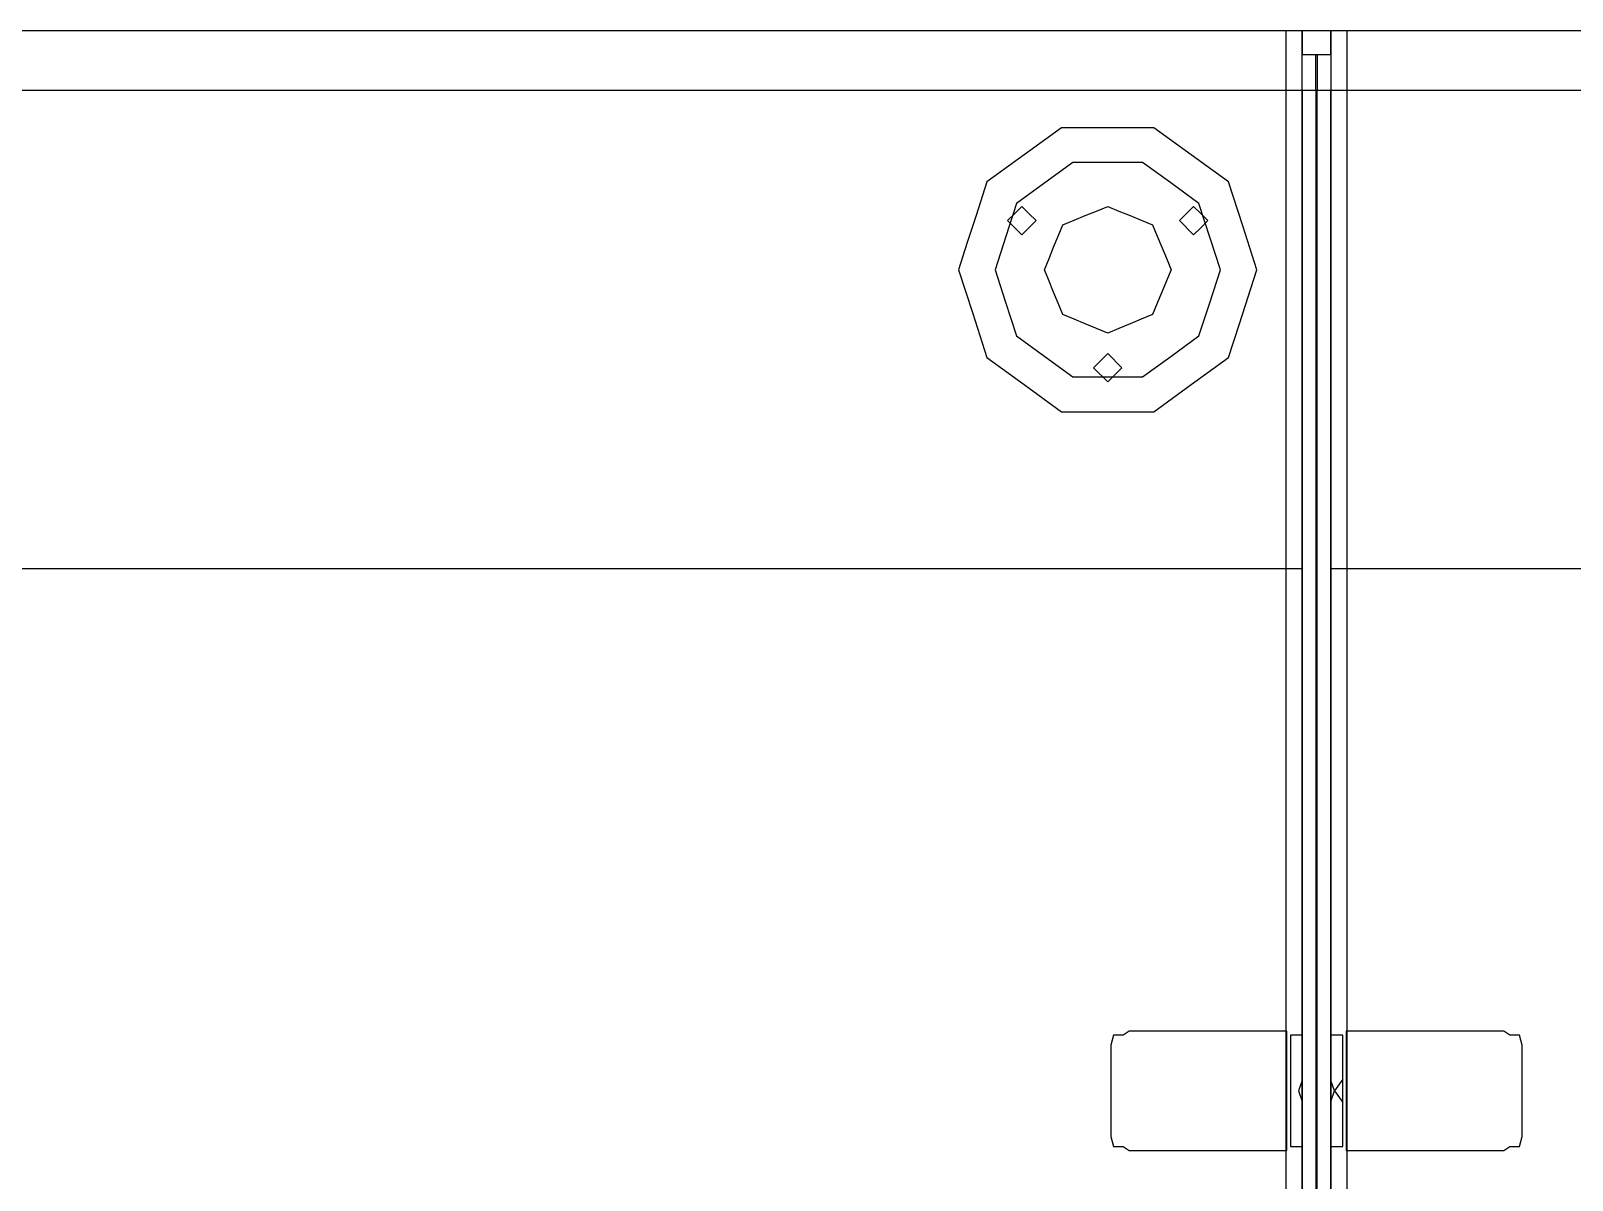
# Model space of a CAD drawing. Extents: x -23.2 to 18.8, y -18.4 to 11.3.
# Drawn here: x -3.6099 to -3.282, y 0.3487 to 0.5931 of the extents above; entities that cross this region are included whole.
import ezdxf

# ---------------------------------------------------------------- set-up
doc = ezdxf.new("R2010")
doc.units = 0
doc.layers.add('FURNISHINGELEMENT', color=8, linetype='Continuous')

msp = doc.modelspace()

# ---------------------------------------------------------------- linework, layer by layer
at = {"layer": 'FURNISHINGELEMENT'}
for p, q in [((-3.33945, 0.59308, 5.36405), (-3.7014, 0.59308, 5.36405)), ((-3.3334, 0.59308, 5.36405), (-3.34293, 0.59308, 5.36405)), ((-3.34293, 0.59308, 5.36405), (-3.34293, 0.15493, 5.36405)), ((-3.33945, 0.15493, 5.36405), (-3.33945, 0.59308, 5.36405)), ((-3.33945, 0.59308, 5.36405), (-3.33945, 0.58806, 5.36405)), ((-3.32993, 0.59308, 5.36405), (-3.33945, 0.59308, 5.36405)), ((-2.97145, 0.59308, 5.36405), (-3.3334, 0.59308, 5.36405)), ((-3.3334, 0.59308, 5.36405), (-3.3334, 0.15493, 5.36405)), ((-3.3334, 0.58806, 5.36405), (-3.3334, 0.59308, 5.36405)), ((-3.32993, 0.15493, 5.36405), (-3.32993, 0.59308, 5.36405)), ((-3.33945, 0.58806, 5.36405), (-3.33628, 0.58806, 5.36405)), ((-3.33658, 0.58038, 5.36405), (-3.33658, 0.58806, 5.36405)), ((-3.33658, 0.58806, 5.36405), (-3.3334, 0.58806, 5.36405)), ((-3.33628, 0.58806, 5.36405), (-3.33628, 0.58038, 5.36405)), ((-3.33945, 0.58038, 3.55112), (-3.7014, 0.58038, 3.55112)), ((-3.33945, 0.58038, 4.45759), (-3.7014, 0.58038, 4.45759)), ((-3.33945, 0.58038, 5.05052), (-3.7014, 0.58038, 5.05052)), ((-3.33945, 0.58038, 3.76385), (-3.7014, 0.58038, 3.76385)), ((-3.33628, 0.58038, 3.55112), (-3.33945, 0.58038, 3.55112)), ((-3.33628, 0.58038, 5.36405), (-3.33945, 0.58038, 5.36405)), ((-3.33945, 0.58038, 5.36405), (-3.33945, 0.15493, 5.36405)), ((-3.33945, 0.47878, 4.45759), (-3.33945, 0.58038, 4.45759)), ((-3.33945, 0.23113, 5.05052), (-3.33945, 0.58038, 5.05052)), ((-3.33945, 0.23113, 3.76385), (-3.33945, 0.58038, 3.76385)), ((-3.3334, 0.58038, 3.55112), (-3.33658, 0.58038, 3.55112)), ((-3.33658, 0.58038, 3.55112), (-3.33658, 0.15493, 3.55112)), ((-3.3334, 0.58038, 5.36405), (-3.33658, 0.58038, 5.36405)), ((-3.33628, 0.15493, 3.55112), (-3.33628, 0.58038, 3.55112)), ((-2.97145, 0.58038, 3.55112), (-3.3334, 0.58038, 3.55112)), ((-2.97145, 0.58038, 4.45759), (-3.3334, 0.58038, 4.45759)), ((-3.3334, 0.58038, 4.45759), (-3.3334, 0.47878, 4.45759)), ((-2.97145, 0.58038, 5.05052), (-3.3334, 0.58038, 5.05052)), ((-3.3334, 0.58038, 5.05052), (-3.3334, 0.23113, 5.05052)), ((-2.97145, 0.58038, 3.76385), (-3.3334, 0.58038, 3.76385)), ((-3.3334, 0.58038, 3.76385), (-3.3334, 0.23113, 3.76385)), ((-3.3334, 0.15493, 5.36405), (-3.3334, 0.58038, 5.36405)), ((-3.39066, 0.57248, 3.5416), (-3.39859, 0.56671, 3.5416)), ((-3.38084, 0.57248, 3.5416), (-3.39066, 0.57248, 3.5416)), ((-3.37103, 0.57248, 3.5416), (-3.38084, 0.57248, 3.5416)), ((-3.3631, 0.56671, 3.5416), (-3.37103, 0.57248, 3.5416)), ((-3.39859, 0.56671, 3.5416), (-3.40653, 0.56095, 3.5416)), ((-3.38825, 0.56509, 3.46351), (-3.39425, 0.56073, 3.46351)), ((-3.38084, 0.56509, 3.46351), (-3.38825, 0.56509, 3.46351)), ((-3.37344, 0.56509, 3.46351), (-3.38084, 0.56509, 3.46351)), ((-3.36744, 0.56073, 3.46351), (-3.37344, 0.56509, 3.46351)), ((-3.35516, 0.56095, 3.5416), (-3.3631, 0.56671, 3.5416)), ((-3.40653, 0.56095, 3.5416), (-3.40885, 0.55379, 3.5416)), ((-3.39425, 0.56073, 3.46351), (-3.40024, 0.55638, 3.46351)), ((-3.36145, 0.55638, 3.46351), (-3.36744, 0.56073, 3.46351)), ((-3.35213, 0.55161, 3.5416), (-3.35516, 0.56095, 3.5416)), ((-3.40024, 0.55638, 3.46351), (-3.40253, 0.54933, 3.46351)), ((-3.40215, 0.55272, 3.5416), (-3.40064, 0.55424, 3.5416)), ((-3.40064, 0.55424, 3.5416), (-3.39912, 0.55575, 3.5416)), ((-3.39912, 0.55575, 3.5416), (-3.3976, 0.55424, 3.5416)), ((-3.3976, 0.55424, 3.5416), (-3.39609, 0.55272, 3.5416)), ((-3.38561, 0.55379, 3.46351), (-3.38323, 0.55477, 3.46351)), ((-3.38323, 0.55477, 3.46351), (-3.38084, 0.55576, 3.46351)), ((-3.38084, 0.55576, 3.46351), (-3.37846, 0.55477, 3.46351)), ((-3.37846, 0.55477, 3.46351), (-3.37608, 0.55379, 3.46351)), ((-3.3656, 0.55272, 3.5416), (-3.36409, 0.55424, 3.5416)), ((-3.36409, 0.55424, 3.5416), (-3.36257, 0.55575, 3.5416)), ((-3.36257, 0.55575, 3.5416), (-3.36105, 0.55424, 3.5416)), ((-3.35904, 0.54898, 3.46351), (-3.36145, 0.55638, 3.46351)), ((-3.36105, 0.55424, 3.5416), (-3.35954, 0.55272, 3.5416)), ((-3.40885, 0.55379, 3.5416), (-3.41072, 0.54804, 3.5416)), ((-3.40064, 0.55121, 3.5416), (-3.40215, 0.55272, 3.5416)), ((-3.39912, 0.54969, 3.5416), (-3.40064, 0.55121, 3.5416)), ((-3.39609, 0.55272, 3.5416), (-3.39912, 0.54969, 3.5416)), ((-3.39136, 0.54943, 3.46351), (-3.39037, 0.55181, 3.46351)), ((-3.39037, 0.55181, 3.46351), (-3.38799, 0.5528, 3.46351)), ((-3.38799, 0.5528, 3.46351), (-3.38561, 0.55379, 3.46351)), ((-3.37608, 0.55379, 3.46351), (-3.3737, 0.5528, 3.46351)), ((-3.3737, 0.5528, 3.46351), (-3.37132, 0.55181, 3.46351)), ((-3.37132, 0.55181, 3.46351), (-3.37033, 0.54943, 3.46351)), ((-3.36257, 0.54969, 3.5416), (-3.3656, 0.55272, 3.5416)), ((-3.36105, 0.55121, 3.5416), (-3.36257, 0.54969, 3.5416)), ((-3.35954, 0.55272, 3.5416), (-3.36105, 0.55121, 3.5416)), ((-3.3491, 0.54228, 3.5416), (-3.35213, 0.55161, 3.5416)), ((-3.41072, 0.54804, 3.5416), (-3.41259, 0.54228, 3.5416)), ((-3.40253, 0.54933, 3.46351), (-3.40482, 0.54228, 3.46351)), ((-3.39235, 0.54705, 3.46351), (-3.39136, 0.54943, 3.46351)), ((-3.37033, 0.54943, 3.46351), (-3.36934, 0.54705, 3.46351)), ((-3.35687, 0.54228, 3.46351), (-3.35904, 0.54898, 3.46351)), ((-3.39432, 0.54228, 3.46351), (-3.39333, 0.54467, 3.46351)), ((-3.39333, 0.54467, 3.46351), (-3.39235, 0.54705, 3.46351)), ((-3.36934, 0.54705, 3.46351), (-3.36823, 0.54436, 3.46351)), ((-3.36823, 0.54436, 3.46351), (-3.36737, 0.54228, 3.46351)), ((-3.41259, 0.54228, 3.5416), (-3.40956, 0.53295, 3.5416)), ((-3.40482, 0.54228, 3.46351), (-3.40265, 0.53559, 3.46351)), ((-3.39346, 0.54021, 3.46351), (-3.39432, 0.54228, 3.46351)), ((-3.36737, 0.54228, 3.46351), (-3.36835, 0.5399, 3.46351)), ((-3.35916, 0.53524, 3.46351), (-3.35687, 0.54228, 3.46351)), ((-3.35097, 0.53653, 3.5416), (-3.3491, 0.54228, 3.5416)), ((-3.39235, 0.53752, 3.46351), (-3.39346, 0.54021, 3.46351)), ((-3.36835, 0.5399, 3.46351), (-3.36934, 0.53752, 3.46351)), ((-3.40265, 0.53559, 3.46351), (-3.40024, 0.52819, 3.46351)), ((-3.39136, 0.53514, 3.46351), (-3.39235, 0.53752, 3.46351)), ((-3.39037, 0.53275, 3.46351), (-3.39136, 0.53514, 3.46351)), ((-3.37033, 0.53514, 3.46351), (-3.37132, 0.53275, 3.46351)), ((-3.36934, 0.53752, 3.46351), (-3.37033, 0.53514, 3.46351)), ((-3.36145, 0.52819, 3.46351), (-3.35916, 0.53524, 3.46351)), ((-3.35283, 0.53078, 3.5416), (-3.35097, 0.53653, 3.5416)), ((-3.40956, 0.53295, 3.5416), (-3.40653, 0.52362, 3.5416)), ((-3.38799, 0.53177, 3.46351), (-3.39037, 0.53275, 3.46351)), ((-3.38561, 0.53078, 3.46351), (-3.38799, 0.53177, 3.46351)), ((-3.3737, 0.53177, 3.46351), (-3.37608, 0.53078, 3.46351)), ((-3.37132, 0.53275, 3.46351), (-3.3737, 0.53177, 3.46351)), ((-3.40024, 0.52819, 3.46351), (-3.39425, 0.52384, 3.46351)), ((-3.38323, 0.52979, 3.46351), (-3.38561, 0.53078, 3.46351)), ((-3.38084, 0.52881, 3.46351), (-3.38323, 0.52979, 3.46351)), ((-3.37846, 0.52979, 3.46351), (-3.38084, 0.52881, 3.46351)), ((-3.37608, 0.53078, 3.46351), (-3.37846, 0.52979, 3.46351)), ((-3.36744, 0.52384, 3.46351), (-3.36145, 0.52819, 3.46351)), ((-3.35516, 0.52362, 3.5416), (-3.35283, 0.53078, 3.5416)), ((-3.40653, 0.52362, 3.5416), (-3.39859, 0.51786, 3.5416)), ((-3.39425, 0.52384, 3.46351), (-3.38825, 0.51948, 3.46351)), ((-3.38388, 0.52145, 3.5416), (-3.38084, 0.52448, 3.5416)), ((-3.38084, 0.51841, 3.5416), (-3.38388, 0.52145, 3.5416)), ((-3.38084, 0.52448, 3.5416), (-3.37781, 0.52145, 3.5416)), ((-3.37781, 0.52145, 3.5416), (-3.38084, 0.51841, 3.5416)), ((-3.37344, 0.51948, 3.46351), (-3.36744, 0.52384, 3.46351)), ((-3.3631, 0.51786, 3.5416), (-3.35516, 0.52362, 3.5416)), ((-3.38825, 0.51948, 3.46351), (-3.38084, 0.51948, 3.46351)), ((-3.38084, 0.51948, 3.46351), (-3.37344, 0.51948, 3.46351)), ((-3.39859, 0.51786, 3.5416), (-3.39066, 0.51209, 3.5416)), ((-3.37103, 0.51209, 3.5416), (-3.3631, 0.51786, 3.5416)), ((-3.39066, 0.51209, 3.5416), (-3.38084, 0.51209, 3.5416)), ((-3.38084, 0.51209, 3.5416), (-3.37103, 0.51209, 3.5416)), ((-3.7014, 0.47878, 4.45759), (-3.33945, 0.47878, 4.45759)), ((-3.3334, 0.47878, 4.45759), (-2.97145, 0.47878, 4.45759)), ((-3.3763, 0.38036, 4.963), (-3.37756, 0.37949, 4.96468)), ((-3.36425, 0.38036, 4.94702), (-3.3763, 0.38036, 4.963)), ((-3.36343, 0.38036, 4.94634), (-3.36425, 0.38036, 4.94702)), ((-3.3624, 0.38036, 4.94609), (-3.36343, 0.38036, 4.94634)), ((-3.34454, 0.38036, 4.94609), (-3.3624, 0.38036, 4.94609)), ((-3.34274, 0.38036, 4.94684), (-3.34454, 0.38036, 4.94609)), ((-3.34274, 0.35496, 4.94684), (-3.34274, 0.38036, 4.94684)), ((-3.32832, 0.38036, 4.94609), (-3.33012, 0.38036, 4.94684)), ((-3.33012, 0.38036, 4.94684), (-3.33012, 0.35496, 4.94684)), ((-3.31046, 0.38036, 4.94609), (-3.32832, 0.38036, 4.94609)), ((-3.30943, 0.38036, 4.94634), (-3.31046, 0.38036, 4.94609)), ((-3.30861, 0.38036, 4.94702), (-3.30943, 0.38036, 4.94634)), ((-3.29656, 0.38036, 4.963), (-3.30861, 0.38036, 4.94702)), ((-3.2953, 0.37949, 4.96468), (-3.29656, 0.38036, 4.963)), ((-3.37962, 0.37949, 4.96313), (-3.38015, 0.37738, 4.96382)), ((-3.38015, 0.37738, 4.96382), (-3.38015, 0.35794, 4.96382)), ((-3.37756, 0.37949, 4.96468), (-3.37962, 0.37949, 4.96313)), ((-3.342, 0.37949, 5.01126), (-3.342, 0.37738, 5.01213)), ((-3.33945, 0.37949, 5.01126), (-3.342, 0.37949, 5.01126)), ((-3.342, 0.37738, 5.01213), (-3.342, 0.35794, 5.01213)), ((-3.33945, 0.37738, 5.01213), (-3.33945, 0.37949, 5.01126)), ((-3.33945, 0.35794, 5.01213), (-3.33945, 0.37738, 5.01213)), ((-3.33086, 0.37949, 5.01126), (-3.3334, 0.37949, 5.01126)), ((-3.3334, 0.37949, 5.01126), (-3.3334, 0.37738, 5.01213)), ((-3.3334, 0.37738, 5.01213), (-3.3334, 0.35794, 5.01213)), ((-3.33086, 0.37738, 5.01213), (-3.33086, 0.37949, 5.01126)), ((-3.33086, 0.35794, 5.01213), (-3.33086, 0.37738, 5.01213)), ((-3.29323, 0.37949, 4.96313), (-3.2953, 0.37949, 4.96468)), ((-3.29271, 0.37738, 4.96382), (-3.29323, 0.37949, 4.96313)), ((-3.29271, 0.35794, 4.96382), (-3.29271, 0.37738, 4.96382)), ((-3.33945, 0.3699, 4.97973), (-3.34024, 0.36766, 4.9788)), ((-3.33945, 0.3699, 4.97973), (-3.34024, 0.36766, 4.9788)), ((-3.33945, 0.3699, 4.99878), (-3.34024, 0.36766, 4.99785)), ((-3.33945, 0.3699, 4.99878), (-3.34024, 0.36766, 4.99785)), ((-3.34024, 0.36766, 4.9788), (-3.33945, 0.36542, 4.97973)), ((-3.34024, 0.36766, 4.9788), (-3.33945, 0.36542, 4.97973)), ((-3.34024, 0.36766, 4.99785), (-3.33945, 0.36542, 4.99878)), ((-3.34024, 0.36766, 4.99785), (-3.33945, 0.36542, 4.99878)), ((-3.33945, 0.36924, 4.97922), (-3.33945, 0.3699, 4.97973)), ((-3.33945, 0.36924, 4.97922), (-3.33945, 0.3699, 4.97973)), ((-3.33945, 0.36924, 4.99827), (-3.33945, 0.3699, 4.99878)), ((-3.33945, 0.36924, 4.99827), (-3.33945, 0.3699, 4.99878)), ((-3.33945, 0.36848, 4.97891), (-3.33945, 0.36924, 4.97922)), ((-3.33945, 0.36848, 4.97891), (-3.33945, 0.36924, 4.97922)), ((-3.33945, 0.36848, 4.99796), (-3.33945, 0.36924, 4.99827)), ((-3.33945, 0.36848, 4.99796), (-3.33945, 0.36924, 4.99827)), ((-3.33945, 0.36684, 4.97891), (-3.33945, 0.36848, 4.97891)), ((-3.33945, 0.36684, 4.97891), (-3.33945, 0.36848, 4.97891)), ((-3.33945, 0.36684, 4.99796), (-3.33945, 0.36848, 4.99796)), ((-3.33945, 0.36684, 4.99796), (-3.33945, 0.36848, 4.99796)), ((-3.33261, 0.36766, 4.9788), (-3.3334, 0.3699, 4.97973)), ((-3.3334, 0.3699, 4.97973), (-3.3334, 0.36924, 4.97922)), ((-3.33261, 0.36766, 4.9788), (-3.3334, 0.3699, 4.97973)), ((-3.3334, 0.3699, 4.97973), (-3.3334, 0.36924, 4.97922)), ((-3.33261, 0.36766, 4.99785), (-3.3334, 0.3699, 4.99878)), ((-3.3334, 0.3699, 4.99878), (-3.3334, 0.36924, 4.99827)), ((-3.33261, 0.36766, 4.99785), (-3.3334, 0.3699, 4.99878)), ((-3.3334, 0.3699, 4.99878), (-3.3334, 0.36924, 4.99827)), ((-3.3334, 0.36924, 4.97922), (-3.3334, 0.36542, 4.97973)), ((-3.3334, 0.36924, 4.97922), (-3.3334, 0.36684, 4.97891)), ((-3.3334, 0.36924, 4.99827), (-3.3334, 0.36542, 4.99878)), ((-3.3334, 0.36924, 4.99827), (-3.3334, 0.36684, 4.99796)), ((-3.3334, 0.36542, 4.97973), (-3.33261, 0.36766, 4.9788)), ((-3.3334, 0.36542, 4.97973), (-3.33261, 0.36766, 4.9788)), ((-3.3334, 0.36542, 4.99878), (-3.33261, 0.36766, 4.99785)), ((-3.3334, 0.36542, 4.99878), (-3.33261, 0.36766, 4.99785)), ((-3.33086, 0.37012, 4.97771), (-3.33261, 0.36766, 4.9788)), ((-3.33086, 0.37012, 4.99676), (-3.33261, 0.36766, 4.99785)), ((-3.33261, 0.36766, 4.9788), (-3.33086, 0.3652, 4.97771)), ((-3.33261, 0.36766, 4.99785), (-3.33086, 0.3652, 4.99676)), ((-3.33086, 0.36893, 4.97722), (-3.33086, 0.37012, 4.97771)), ((-3.33086, 0.36893, 4.99627), (-3.33086, 0.37012, 4.99676)), ((-3.33086, 0.36766, 4.97705), (-3.33086, 0.36893, 4.97722)), ((-3.33086, 0.36766, 4.9961), (-3.33086, 0.36893, 4.99627)), ((-3.33086, 0.36639, 4.97722), (-3.33086, 0.36766, 4.97705)), ((-3.33086, 0.36639, 4.99627), (-3.33086, 0.36766, 4.9961)), ((-3.33945, 0.36607, 4.97922), (-3.33945, 0.36684, 4.97891)), ((-3.33945, 0.36607, 4.97922), (-3.33945, 0.36684, 4.97891)), ((-3.33945, 0.36607, 4.99827), (-3.33945, 0.36684, 4.99796)), ((-3.33945, 0.36607, 4.99827), (-3.33945, 0.36684, 4.99796)), ((-3.33945, 0.36542, 4.97973), (-3.33945, 0.36607, 4.97922)), ((-3.33945, 0.36542, 4.97973), (-3.33945, 0.36607, 4.97922)), ((-3.33945, 0.36542, 4.99878), (-3.33945, 0.36607, 4.99827)), ((-3.33945, 0.36542, 4.99878), (-3.33945, 0.36607, 4.99827)), ((-3.3334, 0.36684, 4.97891), (-3.3334, 0.36607, 4.97922)), ((-3.3334, 0.36684, 4.99796), (-3.3334, 0.36607, 4.99827)), ((-3.3334, 0.36607, 4.97922), (-3.3334, 0.36542, 4.97973)), ((-3.3334, 0.36607, 4.99827), (-3.3334, 0.36542, 4.99878)), ((-3.33086, 0.3652, 4.97771), (-3.33086, 0.36639, 4.97722)), ((-3.33086, 0.3652, 4.99676), (-3.33086, 0.36639, 4.99627)), ((-3.38015, 0.35794, 4.96382), (-3.37962, 0.35583, 4.96313)), ((-3.342, 0.35794, 5.01213), (-3.342, 0.35583, 5.01126)), ((-3.33945, 0.35583, 5.01126), (-3.33945, 0.35794, 5.01213)), ((-3.3334, 0.35794, 5.01213), (-3.3334, 0.35583, 5.01126)), ((-3.33086, 0.35583, 5.01126), (-3.33086, 0.35794, 5.01213)), ((-3.29323, 0.35583, 4.96313), (-3.29271, 0.35794, 4.96382)), ((-3.37962, 0.35583, 4.96313), (-3.37756, 0.35583, 4.96468)), ((-3.37756, 0.35583, 4.96468), (-3.3763, 0.35496, 4.963)), ((-3.3763, 0.35496, 4.963), (-3.36425, 0.35496, 4.94702)), ((-3.36425, 0.35496, 4.94702), (-3.36343, 0.35496, 4.94634)), ((-3.36343, 0.35496, 4.94634), (-3.3624, 0.35496, 4.94609)), ((-3.3624, 0.35496, 4.94609), (-3.34454, 0.35496, 4.94609)), ((-3.34454, 0.35496, 4.94609), (-3.34274, 0.35496, 4.94684)), ((-3.342, 0.35583, 5.01126), (-3.33945, 0.35583, 5.01126)), ((-3.3334, 0.35583, 5.01126), (-3.33086, 0.35583, 5.01126)), ((-3.33012, 0.35496, 4.94684), (-3.32832, 0.35496, 4.94609)), ((-3.32832, 0.35496, 4.94609), (-3.31046, 0.35496, 4.94609)), ((-3.31046, 0.35496, 4.94609), (-3.30943, 0.35496, 4.94634)), ((-3.30943, 0.35496, 4.94634), (-3.30861, 0.35496, 4.94702)), ((-3.30861, 0.35496, 4.94702), (-3.29656, 0.35496, 4.963)), ((-3.29656, 0.35496, 4.963), (-3.2953, 0.35583, 4.96468)), ((-3.2953, 0.35583, 4.96468), (-3.29323, 0.35583, 4.96313))]:
    msp.add_line(p, q, dxfattribs=at)

doc.saveas('drawing.dxf')
